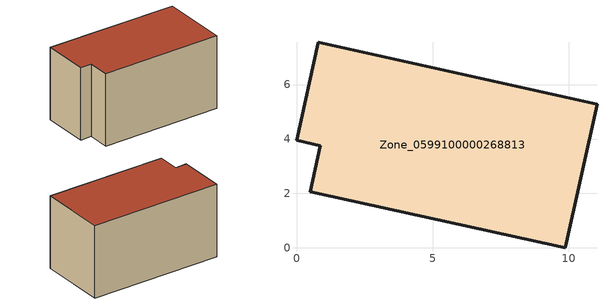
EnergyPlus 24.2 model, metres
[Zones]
Zone_0599100000268813
 floor ground (C_G): 11.04,5.27 9.88,0 0.51,2.07 0.88,3.76 0,3.96 0.79,7.56 z0
 wall outside (C_F): 9.88,0 11.04,5.27 0.79,7.56 0,3.96 0.88,3.76 0.51,2.07 9.88,0 z0:5.79
 roof outside (C_R): 0.51,2.07 9.88,0 11.04,5.27 0.79,7.56 0,3.96 0.88,3.76 z5.79
[BUILDING]
Pand.0599100000268813: North Axis=0; Terrain=City; Loads Convergence Tolerance Value=0.04; Temperature Convergence Tolerance Value=0.4; Solar Distribution=FullExterior; Maximum Number of Warmup Days=25; Minimum Number of Warmup Days=1
[Site:Location]
Rotterdam.The.Hague.AP_ZH_NLD Design_Conditions: Latitude=51.96; Longitude=4.45; Time Zone=1; Elevation=-4.5
[SITE:GROUNDTEMPERATURE:BUILDINGSURFACE]
18, 18, 18, 18, 18, 18, 18, 18, 18, 18, 18, 18
[MATERIAL] Thermal Absorptance=0.9; Solar Absorptance=0.7; Visible Absorptance=0.7
Name | Roughness | Thickness | Conductivity | Density | Specific Heat
G.TI.1975-1991 | MediumSmooth | 0.15 | 0.288461 | 540 | 1210
F.TI.1975-1991 | Rough | 0.3 | 0.230769 | 1920 | 840
R.TI.1975-1991 | MediumRough | 0.2 | 0.153846 | 1500 | 1000
[CONSTRUCTION]
C_G: G.TI.1975-1991
C_F: F.TI.1975-1991
C_R: R.TI.1975-1991
[ZONE]
Zone_0599100000268813: Type=1; Multiplier=1; Ceiling Height=Autocalculate; Volume=Autocalculate; Floor Area=autocalculate; Part of Total Floor Area=Yes
[ZONEINFILTRATION:DESIGNFLOWRATE]
Infil_Zone_0599100000268813: Zone or ZoneList or Space or SpaceList=Zone_0599100000268813; Schedule=AlwaysOn; Design Flow Rate Calculation Method=Flow/Area; Flow Rate per Floor Area=0.003; Constant Term Coefficient=1; Temperature Term Coefficient=0; Velocity Term Coefficient=0; Velocity Squared Term Coefficient=0
[HVACTEMPLATE:ZONE:IDEALLOADSAIRSYSTEM]
Zone_0599100000268813: Maximum Heating Supply Air Temperature=50; Minimum Cooling Supply Air Temperature=13; Maximum Heating Supply Air Humidity Ratio=0.0156; Minimum Cooling Supply Air Humidity Ratio=0.0077; Heating Limit=NoLimit; Cooling Limit=NoLimit; Dehumidification Control Type=ConstantSensibleHeatRatio; Cooling Sensible Heat Ratio=0.7; Dehumidification Setpoint=60; Humidification Control Type=None; Humidification Setpoint=30; Outdoor Air Method=None; Outdoor Air Flow Rate per Person=0.00944; Outdoor Air Flow Rate per Zone Floor Area=0; Outdoor Air Flow Rate per Zone=0; Demand Controlled Ventilation Type=None; Outdoor Air Economizer Type=NoEconomizer; Heat Recovery Type=None; Sensible Heat Recovery Effectiveness=0.7; Latent Heat Recovery Effectiveness=0.65
[ZONECONTROL:THERMOSTAT]
ThermostatControl_Zone_0599100000268813: Zone or ZoneList=Zone_0599100000268813; Control Type Schedule=DualSetpointControlType; Control 1=Thermostat_Zone_0599100000268813; Temperature Difference Between Cutout And Setpoint=0
[THERMOSTATSETPOINT:DUALSETPOINT]
Thermostat_Zone_0599100000268813: Heating Setpoint Temperature Schedule=HeatingSetpoint_Zone_0599100000268813; Cooling Setpoint Temperature Schedule=CoolingSetpoint_Zone_0599100000268813
[SCHEDULE:COMPACT]
HeatingSetpoint_Zone_0599100000268813: Through: 12/31, For: AllDays, Until: 24:00, 21
CoolingSetpoint_Zone_0599100000268813: Through: 12/31, For: AllDays, Until: 24:00, 24
DualSetpointControlType: Through: 12/31, For: AllDays, Until: 24:00, 4
AlwaysOn: Through: 12/31, For: AllDays, Until: 24:00, 1
